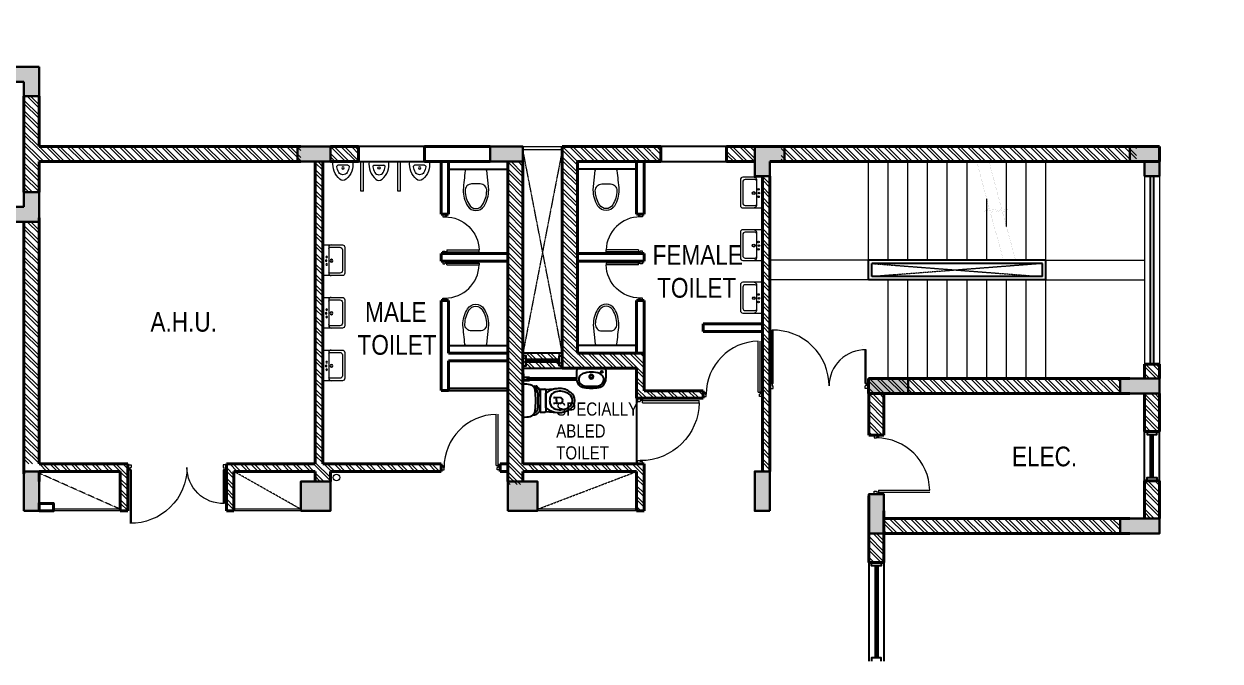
# Model space of a CAD drawing. Header units: inches. Extents: x 3461478 to 3553662, y 1119443 to 1186010.
# Drawn here: x 3490228 to 3508435, y 1145609 to 1155305 of the extents above; entities that cross this region are included whole.
import ezdxf

# ---------------------------------------------------------------- set-up
doc = ezdxf.new("R2010")
doc.units = ezdxf.units.IN
doc.header["$LTSCALE"] = 5
doc.header["$MEASUREMENT"] = 0
doc.linetypes.add('DASHED2', pattern=[0.375, 0.25, -0.125])
doc.linetypes.add('HIDDEN', pattern=[0.375, 0.25, -0.125])
doc.layers.get('0').update_dxf_attribs({"lineweight": 13})
for name, color, linetype, lineweight in [('door', 3, 'Continuous', 9), ('ele', 51, 'Continuous', 18), ('fixtures', 171, 'Continuous', 15), ('furniture', 95, 'Continuous', 18), ('hatch', 8, 'Continuous', 9), ('hidden', 8, 'HIDDEN', 13), ('S-Concrete', 6, 'Continuous', 30), ('steps', 25, 'Continuous', 9), ('text', 190, 'Continuous', 20), ('wall', 1, 'Continuous', 40)]:
    doc.layers.add(name, color=color, linetype=linetype, lineweight=lineweight)
doc.layers.add('Railng', color=203, linetype='Continuous')
doc.layers.add('win', color=4, linetype='Continuous')
doc.styles.get("Standard").update_dxf_attribs({"font": 'swissc.ttf', "height": 350})
pattern_1 = [(135, (3670845.37, 841106.09), (-79.549513, -79.549513), []), (135, (3670845.37, 841159.12), (-79.549513, -79.549513), [])]

# ---------------------------------------------------------------- blocks, each defined once
blk = doc.blocks.new('LIB W7')
at = {"layer": 'win', "color": 2, "lineweight": 60}
blk.add_line((-477096, -38072), (-478496, -38072), dxfattribs=at)
at = {"layer": 'win'}
for points in [[(-477046, -37957), (-478546, -37957)], [(-478546, -38147), (-478496, -38147), (-478496, -37997), (-478546, -37997)], [(-477046, -38147), (-477096, -38147), (-477096, -37997), (-477046, -37997)], [(-477046, -38187), (-478546, -38187)]]:
    blk.add_lwpolyline(points, dxfattribs=at)
blk = doc.blocks.new('Big Door Garbage')
at = {"layer": 'door', "color": 5, "lineweight": 18}
for p, q in [((-12550, 128778), (-12500, 128778)), ((-12550, 128703), (-12550, 128778)), ((-12515, 128738), (-12500, 128738)), ((-12515, 128703), (-12515, 128738)), ((-12500, 128778), (-12500, 128738)), ((-11100, 128778), (-11100, 128738)), ((-11050, 128778), (-11100, 128778)), ((-11085, 128738), (-11100, 128738)), ((-11085, 128703), (-11085, 128738)), ((-11050, 128703), (-11050, 128778)), ((-12550, 128703), (-12515, 128703)), ((-12500, 128703), (-12515, 128703)), ((-12515, 128700), (-12515, 128189)), ((-12499, 128700), (-12499, 128189)), ((-11101, 128700), (-11101, 127889)), ((-11100, 128703), (-11085, 128703)), ((-11050, 128703), (-11085, 128703)), ((-11085, 128700), (-11085, 127889))]:
    blk.add_line(p, q, dxfattribs=at)
at = {"layer": 'door', "lineweight": 18}
for centre, radius, start, end in [((-12499, 128738), 549, 268.3162, 0), ((-11101, 128738), 849, 180, 271.3223)]:
    blk.add_arc(centre, radius, start, end, dxfattribs=at)
blk = doc.blocks.new('wc-wh')
at = {"color": 0, "linetype": 'ByBlock'}
for points in [[(315, 195), (22, 165, 0.384412), (0, 140), (0, -140, 0.383904), (22, -165, 0.001434), (314, -195, 0.140641), (560, -125, 0.259738), (630, 0, 0.259738), (560, 125, 0.139471)], [(225, 65), (225, -65, 0.422961), (328, -165, 0.13189), (544, -100, 0.259738), (600, 0, 0.259738), (544, 100, 0.13189), (328, 165, 0.422961)]]:
    blk.add_lwpolyline(points, format="xyb", close=True, dxfattribs=at)
blk.add_arc((316, -170), 25, 264.2811, 270.16, dxfattribs=at)
blk = doc.blocks.new('basin3')
blk.add_lwpolyline([(-310, 0, 0.414214), (-315, -5), (-315, -400, 0.414214), (-265, -450), (265, -450, 0.414214), (315, -400), (315, -5, 0.414214), (310, 0)], format="xyb", close=True)
for points in [[(-315, -170, -0.420988), (-266, -120), (-243, -120), (265, -120, -0.40847), (315, -170)], [(-241, -120, 0.401444), (-265, -145), (-265, -350, 0.414214), (-215, -400), (215, -400, 0.414214), (265, -350), (265, -145, 0.396723), (242, -120)]]:
    blk.add_lwpolyline(points, format="xyb")
for centre, radius in [((-65, -79), 16.2), ((10, -176), 28.9), ((10, -176), 23.5), ((11, -67), 16.2), ((87, -79), 16.2)]:
    blk.add_circle(centre, radius)
blk = doc.blocks.new('A$C747F79CE')
for p, q in [((3, 287), (301, 287)), ((76, 231), (228, 231))]:
    blk.add_line(p, q)
blk.add_circle((152, 191), 18.6)
for centre, radius, start, end in [((294, 242), 294, 171.2835, 229.7548), ((76, 212), 18.6, 90, 187.7956), ((294, 242), 238, 187.7956, 210.0177), ((10, 242), 294, 310.2452, 8.7165), ((10, 242), 238, 329.9823, 352.2044), ((228, 212), 18.6, 352.2044, 90), ((152, 160), 74.4, 210.0177, 329.9823), ((152, 74), 74.4, 229.7548, 310.2452)]:
    blk.add_arc(centre, radius, start, end)
blk = doc.blocks.new('disabled-wc_01')
at = {"lineweight": -3}
for p, q in [((0.365, 0.003), (0.86, 0.003)), ((1.017, 0), (0.907, 0)), ((0.907, 0), (0.907, -0.005)), ((0.998, -0.005), (0.998, 0)), ((0.395, -0.147), (0.395, -0.157)), ((0.734, -0.184), (0.758, -0.182)), ((0.758, -0.182), (0.764, -0.181)), ((0.825, -0.19), (0.769, -0.181)), ((0.829, -0.147), (0.829, -0.157)), ((0.907, -0.005), (1.017, -0.005)), ((0.918, -0.005), (0.918, -0.095)), ((0.918, -0.095), (0.923, -0.095)), ((0.923, -0.095), (0.923, -0.005)), ((0.923, -0.065), (0.963, -0.065)), ((0.923, -0.095), (0.928, -0.095)), ((0.928, -0.065), (0.928, -0.8)), ((0.958, -0.065), (0.958, -0.8)), ((0.963, -0.095), (0.958, -0.095)), ((0.963, -0.095), (0.963, -0.005)), ((0.968, -0.095), (0.963, -0.095)), ((0.968, -0.005), (0.968, -0.095)), ((0.446, -0.339), (0.431, -0.515)), ((0.437, -0.257), (0.437, -0.326)), ((0.787, -0.257), (0.437, -0.257)), ((0.772, -0.34), (0.452, -0.341)), ((0.512, -0.222), (0.495, -0.222)), ((0.503, -0.344), (0.723, -0.344)), ((0.537, -0.219), (0.512, -0.219)), ((0.512, -0.219), (0.512, -0.257)), ((0.537, -0.219), (0.537, -0.257)), ((0.687, -0.222), (0.537, -0.222)), ((0.712, -0.219), (0.687, -0.219)), ((0.687, -0.219), (0.687, -0.257)), ((0.712, -0.219), (0.712, -0.257)), ((0.729, -0.222), (0.712, -0.222)), ((0.734, -0.186), (0.734, -0.184)), ((0.822, -0.21), (0.772, -0.202)), ((0.78, -0.338), (0.796, -0.515)), ((0.787, -0.257), (0.787, -0.325)), ((0.572, -0.56), (0.569, -0.479)), ((0.613, -0.502), (0.578, -0.502)), ((0.613, -0.502), (0.649, -0.502)), ((0.655, -0.56), (0.658, -0.479)), ((0.958, -0.8), (0.928, -0.8))]:
    blk.add_line(p, q, dxfattribs=at)
for centre, radius, start, end in [((0.642, -0.035), 0.28, 172.2058, 194.111), ((0.582, -0.035), 0.28, 345.9004, 7.8056), ((0.472, -0.078), 0.104, 194.111, 264.2214), ((0.495, -0.157), 0.1, 180.0057, 270.0057), ((0.495, -0.157), 0.065, 195.1981, 270.0057), ((0.612, 1.311), 1.5, 264.2214, 270.0057), ((0.612, 1.311), 1.5, 270.0057, 275.79), ((0.753, -0.078), 0.104, 275.79, 345.9004), ((0.766, -0.201), 0.02, 81.4364, 94.4364), ((0.729, -0.157), 0.065, 335.0636, 345.4153), ((0.729, -0.157), 0.1, 340.8694, 0.0057), ((0.73, -0.541), 0.3, 138.9526, 217.2465), ((0.452, -0.326), 0.015, 180.0057, 270.0057), ((0.497, -0.541), 0.3, 322.7649, 41.0588), ((0.729, -0.157), 0.065, 270.0057, 315.3093), ((0.729, -0.157), 0.1, 270.0057, 328.8928), ((0.743, -0.185), 0.009, 184.4364, 246.9266), ((0.791, -0.074), 0.13, 246.9266, 261.4364), ((0.772, -0.325), 0.015, 270.0057, 0.0057), ((0.823, -0.2), 0.01, 261.4364, 81.4364), ((0.722, -0.557), 0.25, 164.9191, 213.0277), ((0.597, -0.523), 0.12, 105.9869, 164.9191), ((0.613, -0.58), 0.18, 90.0057, 105.9869), ((0.479, -0.482), 0.09, 2.0057, 14.0993), ((0.578, -0.51), 0.008, 90.0057, 182.0057), ((0.613, -0.58), 0.18, 74.0244, 90.0057), ((0.649, -0.51), 0.008, 358.0057, 90.0057), ((0.748, -0.482), 0.09, 165.9121, 178.0057), ((0.63, -0.523), 0.12, 15.0923, 74.0244), ((0.504, -0.557), 0.25, 326.9837, 15.0923), ((0.613, -0.629), 0.154, 217.2465, 270.0057), ((0.613, -0.627), 0.12, 213.0277, 270.0057), ((0.612, -0.56), 0.04, 180.0057, 268.5237), ((0.613, -0.502), 0.098, 268.5237, 270.0057), ((0.613, -0.502), 0.098, 270.0057, 271.4876), ((0.613, -0.627), 0.12, 270.0057, 326.9837), ((0.613, -0.629), 0.154, 270.0057, 322.7649), ((0.615, -0.56), 0.04, 271.4876, 0.0057)]:
    blk.add_arc(centre, radius, start, end, dxfattribs=at)
blk = doc.blocks.new('disabled-lavatory_01')
at = {"lineweight": -3}
blk.add_line((0, -0.214), (0, 0.214), dxfattribs=at)
for centre, radius in [((0.054, 0.16), 0.015), ((0.125, 0), 0.023)]:
    blk.add_circle(centre, radius, dxfattribs=at)
for centre, radius, start, end in [((0.046, 0.125), 0.1, 90.0057, 117.7159), ((0.094, -1.044), 1.27, 86.6516, 92.3098), ((0.171, 0.096), 0.096, 8.1128, 159.5821), ((0.16, 0.09), 0.134, 10.2933, 86.6516), ((0.428, 0), 0.37, 159.5821, 180.0057), ((0.428, 0), 0.37, 180.0057, 200.4293), ((0.125, 0), 0.0325, 0.0057, 180.0057), ((0.125, 0), 0.0325, 180.0057, 0.0057), ((-0.5, 0), 0.774, 0.0057, 8.1932), ((-0.5, 0), 0.774, 351.8181, 0.0057), ((-0.5, 0), 0.8, 0.0057, 8.1932), ((-0.5, 0), 0.8, 351.8181, 0.0057), ((0.171, -0.096), 0.096, 200.4293, 351.8986), ((0.16, -0.09), 0.134, 273.3597, 349.7181), ((0.047, -0.125), 0.1, 242.2955, 267.7016), ((0.093, 1.044), 1.27, 267.7016, 273.3597)]:
    blk.add_arc(centre, radius, start, end, dxfattribs=at)
blk = doc.blocks.new('lib v2')
at = {"layer": 'hatch'}
h = blk.add_hatch(dxfattribs=at)
h.set_pattern_fill('ANSI32', color=256, scale=300, style=0)
h.set_pattern_definition([(45, (-45044.1, -204394.94), (-79.549513, 79.549513), []), (45, (-44991.07, -204394.94), (-79.549513, 79.549513), [])])
h.paths.add_polyline_path([(-479852, -60563), (-479967, -60563), (-479967, -60663), (-479892, -60663), (-479892, -60713), (-479852, -60713)])
h.paths.add_polyline_path([(-479967, -60563), (-480082, -60563), (-480082, -60713), (-480042, -60713), (-480042, -60663), (-479967, -60663)])
h.paths.add_polyline_path([(-479892, -60663), (-480042, -60663), (-480042, -60713), (-479892, -60713)])
h.paths.add_polyline_path([(-479892, -60513), (-480042, -60513), (-480042, -60563), (-479892, -60563)])
h.paths.add_polyline_path([(-479852, -60113), (-479967, -60113), (-479967, -60513), (-479892, -60513), (-479892, -60563), (-479852, -60563)])
h.paths.add_polyline_path([(-479967, -60113), (-480082, -60113), (-480082, -60563), (-480042, -60563), (-480042, -60513), (-479967, -60513)])
at = {"layer": 'ele', "color": 2, "lineweight": 60}
blk.add_line((-479967, -60663), (-479967, -60163), dxfattribs=at)
at = {"layer": 'win'}
blk.add_lwpolyline([(-480082, -60713), (-479852, -60713), (-479852, -60113), (-480082, -60113), (-480082, -60713)], close=True, dxfattribs=at)
for points in [[(-480042, -60113), (-480042, -60163), (-479892, -60163), (-479892, -60113)], [(-480042, -60713), (-480042, -60663), (-479892, -60663), (-479892, -60713)]]:
    blk.add_lwpolyline(points, dxfattribs=at)
blk = doc.blocks.new('D5')
at = {"layer": 'door', "color": 5, "lineweight": 18}
for p, q in [((-483748, -55971), (-483748, -55911)), ((-483748, -55911), (-483708, -55911)), ((-483748, -55971), (-483720, -55971)), ((-483720, -55971), (-483720, -55943)), ((-483720, -55943), (-483708, -55943)), ((-483708, -55911), (-483708, -55943)), ((-483204, -55971), (-483176, -55971)), ((-483204, -55971), (-483204, -56463)), ((-483148, -55911), (-483188, -55911)), ((-483188, -55911), (-483188, -55943)), ((-483176, -55943), (-483188, -55943)), ((-483176, -55971), (-483176, -55943)), ((-483176, -55971), (-483176, -56463)), ((-483148, -55971), (-483176, -55971)), ((-483148, -55971), (-483148, -55911))]:
    blk.add_line(p, q, dxfattribs=at)
blk.add_lwpolyline([(-483176, -56463), (-483204, -56463)], dxfattribs=at)
at = {"layer": 'door', "lineweight": 18}
blk.add_arc((-483188, -55943), 520, 179.9782, 268.215, dxfattribs=at)
blk = doc.blocks.new('lib d3')
at = {"layer": 'door', "color": 5}
for p, q in [((-486823, -55923), (-486823, -55968)), ((-486755, -55923), (-486823, -55923)), ((-486823, -55968), (-486787, -55968)), ((-486787, -55954), (-486787, -55968)), ((-486755, -55954), (-486787, -55954)), ((-486755, -55923), (-486755, -55954)), ((-486823, -56778), (-486787, -56778)), ((-486823, -56823), (-486823, -56778)), ((-486787, -56791), (-486787, -56778)), ((-486755, -56791), (-486787, -56791)), ((-486755, -56760), (-486755, -56791)), ((-486755, -56823), (-486755, -56791)), ((-486755, -56823), (-486823, -56823))]:
    blk.add_line(p, q, dxfattribs=at)
at = {"layer": 'door', "color": 5, "lineweight": 18}
for p, q in [((-486755, -56760), (-485977, -56760)), ((-486755, -56791), (-485977, -56791))]:
    blk.add_line(p, q, dxfattribs=at)
at = {"layer": 'door'}
blk.add_arc((-486787, -56778), 810, 1.2733, 90, dxfattribs=at)
blk = doc.blocks.new('ABL_Door_S - 1000 x 2100-11-3 Second Floor Lvl')
at = {"layer": 'door', "color": 5}
for p, q in [((-500, 38), (-450, 38)), ((-500, -38), (-500, 38)), ((-450, 38), (-450, -3)), ((450, 38), (450, -3)), ((500, 38), (450, 38)), ((500, -38), (500, 38)), ((-500, -38), (-465, -38)), ((-465, -3), (-450, -3)), ((-465, -38), (-465, -3)), ((-430, -38), (-465, -38)), ((465, -3), (450, -3)), ((465, -38), (465, -3)), ((500, -38), (465, -38))]:
    blk.add_line(p, q, dxfattribs=at)
at = {"layer": 'door', "color": 5, "lineweight": 18}
for p, q in [((-465, -38), (-465, -902)), ((-430, -38), (-430, -902)), ((-430, -902), (-465, -902))]:
    blk.add_line(p, q, dxfattribs=at)
at = {"layer": 'door'}
blk.add_arc((-450, -3), 900, 271.2733, 0, dxfattribs=at)
blk = doc.blocks.new('ergt')
at = {"layer": 'win', "color": 2, "lineweight": 60}
blk.add_line((-386782, 134248), (-386130, 134248), dxfattribs=at)
at = {"layer": 'win'}
for points in [[(-386832, 134363), (-386080, 134363)], [(-386832, 134323), (-386782, 134323), (-386782, 134173), (-386832, 134173)], [(-386080, 134323), (-386130, 134323), (-386130, 134173), (-386080, 134173)], [(-386832, 134133), (-386080, 134133)]]:
    blk.add_lwpolyline(points, dxfattribs=at)
blk = doc.blocks.new('col 400 x 230')
at = {"layer": 'hatch'}
blk.add_hatch(color=256, dxfattribs=at).paths.add_polyline_path([(230, -500), (230, 0), (0, 0), (0, -500)])
at = {"layer": 'S-Concrete'}
blk.add_lwpolyline([(230, -500), (230, 0), (0, 0), (0, -500)], close=True, dxfattribs=at)
blk = doc.blocks.new('col 450 x 450')
at = {"layer": 'hatch'}
h = blk.add_hatch(color=256, dxfattribs=at)
h.paths.add_polyline_path([(-487195, -40654), (-486970, -40429), (-487420, -40429)])
h.paths.add_polyline_path([(-487195, -40654), (-487420, -40429), (-487420, -40879)])
h.paths.add_polyline_path([(-487420, -40879), (-486970, -40879), (-487195, -40654)])
h.paths.add_polyline_path([(-487195, -40654), (-486970, -40879), (-486970, -40429)])
at = {"layer": 'S-Concrete'}
blk.add_lwpolyline([(-487420, -40429), (-486970, -40429), (-486970, -40879), (-487420, -40879)], close=True, dxfattribs=at)
blk = doc.blocks.new('col L 450 x 230  450 x230')
at = {"layer": 'hatch'}
h = blk.add_hatch(color=256, dxfattribs=at)
h.paths.add_polyline_path([(-482143, -61442), (-481923, -61442), (-481923, -61412), (-482173, -61412), (-482173, -61662), (-482143, -61662)], flags=17)
h.paths.add_polyline_path([(-482373, -61212), (-481923, -61212), (-481923, -61412), (-482173, -61412), (-482173, -61662), (-482373, -61662)])
at = {"layer": 'S-Concrete'}
for p, q in [((-482373, -61212), (-481923, -61212)), ((-482373, -61662), (-482373, -61212)), ((-481923, -61212), (-481923, -61442)), ((-481923, -61442), (-482143, -61442)), ((-482143, -61442), (-482143, -61662)), ((-482143, -61662), (-482373, -61662))]:
    blk.add_line(p, q, dxfattribs=at)
blk = doc.blocks.new('col 230 x 600')
at = {"layer": 'hatch'}
blk.add_hatch(color=256, dxfattribs=at).paths.add_polyline_path([(-485526, -33844), (-485526, -34444), (-485296, -34444), (-485296, -33844)])
at = {"layer": 'S-Concrete'}
blk.add_lwpolyline([(-485526, -33844), (-485526, -34444), (-485296, -34444), (-485296, -33844)], close=True, dxfattribs=at)
blk = doc.blocks.new('LIBRARY COLUMNS - 26.07.10')
at = {"layer": 'hatch'}
blk.add_hatch(color=256, dxfattribs=at).paths.add_polyline_path([(238302, 236286), (237702, 236286), (237702, 236056), (238302, 236056)])
at = {"layer": 'S-Concrete'}
blk.add_lwpolyline([(237702, 236286), (238302, 236286), (238302, 236056), (237702, 236056)], close=True, dxfattribs=at)
at = {"layer": 'S-Concrete', "xscale": -1, "rotation": 180}
blk.add_blockref('col L 450 x 230  450 x230', (724475, 174844), dxfattribs=at)
at = {"layer": 'S-Concrete'}
for name, p, rotation in [('col L 450 x 230  450 x230', (-237911, 174844), 180), ('col L 450 x 230  450 x230', (-237911, 174844), 180), ('col 400 x 230', (243247, 231621), 180), ('col 400 x 230', (243247, 228691), 180), ('col 230 x 600', (203858, 710457), 90), ('col 230 x 600', (203513, 708722), 90), ('col 230 x 600', (-245809, 188983), 180), ('col 230 x 600', (-247939, 185158), 180), ('col 230 x 600', (-245809, 185158), 180), ('col L 450 x 230  450 x230', (-239126, 157789), 180)]:
    blk.add_blockref(name, p, dxfattribs=dict(at, rotation=rotation))
for p in [(725121, 272500), (725121, 269350)]:
    blk.add_blockref('col 450 x 450', p, dxfattribs=at)
at = {"layer": 'S-Concrete', "xscale": -1}
blk.add_blockref('col L 450 x 230  450 x230', (-239126, 286373), dxfattribs=at)

msp = doc.modelspace()

# ---------------------------------------------------------------- hatches: boundary and pattern name
at = {"layer": 'hatch'}
h = msp.add_hatch(dxfattribs=at)
h.set_pattern_fill('ANSI32', color=256, scale=300, angle=90, style=0)
h.set_pattern_definition([(135, (3301684.02, 1678929.29), (-79.549513, -79.549513), []), (135, (3301684.02, 1678982.33), (-79.549513, -79.549513), [])])
h.paths.add_polyline_path([(3491788, 1130709), (3491788, 1130294), (3491903, 1130294), (3491903, 1130709)])
h.paths.add_polyline_path([(3491903, 1130709), (3491903, 1130294), (3492018, 1130294), (3492018, 1130709)])
h.paths.add_polyline_path([(3485188, 1130709), (3485188, 1130294), (3485303, 1130294), (3485303, 1130709)])
h.paths.add_polyline_path([(3485303, 1130709), (3485303, 1130294), (3485418, 1130294), (3485418, 1130709)])
h.paths.add_polyline_path([(3485188, 1130179), (3485188, 1130064), (3486088, 1130064), (3486088, 1130179)])
h.paths.add_polyline_path([(3485188, 1130294), (3485188, 1130179), (3486088, 1130179), (3486088, 1130294)])
h.paths.add_polyline_path([(3486488, 1130179), (3486488, 1130064), (3490718, 1130064), (3490718, 1130179)])
h.paths.add_polyline_path([(3486488, 1130294), (3486488, 1130179), (3490718, 1130179), (3490718, 1130294)])
h.paths.add_polyline_path([(3491118, 1130294), (3491118, 1130179), (3492018, 1130179), (3492018, 1130294)])
h.paths.add_polyline_path([(3491118, 1130179), (3491118, 1130064), (3492018, 1130064), (3492018, 1130179)])
h.paths.add_polyline_path([(3492293, 1148688), (3492293, 1148878), (3492035, 1148878), (3492035, 1148688)], flags=9)
h.paths.add_polyline_path([(3492048, 1148673), (3492048, 1148893), (3491796, 1148893), (3491796, 1148673)], flags=9)
h.paths.add_polyline_path([(3477775, 1128715), (3476745, 1128715), (3476745, 1129165), (3477775, 1129165)], flags=9)
h.paths.add_polyline_path([(3483428, 1128715), (3482478, 1128715), (3482478, 1129165), (3483428, 1129165)], flags=9)
h.paths.add_polyline_path([(3489078, 1128715), (3488128, 1128715), (3488128, 1129165), (3489078, 1129165)], flags=9)
h.paths.add_polyline_path([(3494728, 1128715), (3493778, 1128715), (3493778, 1129165), (3494728, 1129165)], flags=9)
h.paths.add_polyline_path([(3484960, 1132465), (3484960, 1132654), (3484707, 1132654), (3484707, 1132465)], flags=9)
h.paths.add_polyline_path([(3484716, 1132429), (3484716, 1132690), (3484464, 1132690), (3484464, 1132429)], flags=9)
h.paths.add_polyline_path([(3492687, 1132363), (3492687, 1132552), (3492435, 1132552), (3492435, 1132363)], flags=9)
h.paths.add_polyline_path([(3492443, 1132327), (3492443, 1132588), (3492191, 1132588), (3492191, 1132327)], flags=9)
h.paths.add_polyline_path([(3496490, 1132478), (3496490, 1132666), (3496238, 1132666), (3496238, 1132478)], flags=9)
h.paths.add_polyline_path([(3496246, 1132441), (3496246, 1132703), (3495994, 1132703), (3495994, 1132441)], flags=9)
h.paths.add_polyline_path([(3481200, 1132243), (3481200, 1132432), (3480947, 1132432), (3480947, 1132243)], flags=9)
h.paths.add_polyline_path([(3480956, 1132207), (3480956, 1132468), (3480704, 1132468), (3480704, 1132207)], flags=9)
h.paths.add_polyline_path([(3488842, 1124429), (3488842, 1124908), (3488354, 1124908), (3488354, 1124429)], flags=9)
h.paths.add_polyline_path([(3488834, 1125654), (3488834, 1126105), (3488362, 1126105), (3488362, 1125654)], flags=9)
h.paths.add_polyline_path([(3499623, 1148758), (3499623, 1149292), (3499998, 1149292), (3499998, 1148758)], flags=9)
h.paths.add_polyline_path([(3476655, 1145374), (3476655, 1147867), (3477039, 1147867), (3477039, 1145374)], flags=9)
h.paths.add_polyline_path([(3497990, 1140845), (3497990, 1143518), (3498375, 1143518), (3498375, 1140845)], flags=9)
h.paths.add_polyline_path([(3486481, 1140667), (3486481, 1143340), (3486867, 1143340), (3486867, 1140667)], flags=9)
h.paths.add_polyline_path([(3478906, 1140824), (3478906, 1143497), (3479291, 1143497), (3479291, 1140824)], flags=9)
h.paths.add_polyline_path([(3471861, 1133465), (3471861, 1133883), (3472208, 1133883), (3472208, 1133465)], flags=9)
h.paths.add_polyline_path([(3468566, 1131098), (3468566, 1133901), (3468952, 1133901), (3468952, 1131098)], flags=9)
h.paths.add_polyline_path([(3489674, 1152865), (3489674, 1154464), (3489917, 1154464), (3489917, 1152865)], flags=9)
h.paths.add_polyline_path([(3505840, 1147963), (3505840, 1149562), (3506082, 1149562), (3506082, 1147963)], flags=9)
h.paths.add_polyline_path([(3489291, 1152177), (3489291, 1154224), (3489667, 1154224), (3489667, 1152177)], flags=9)
h.paths.add_polyline_path([(3505451, 1147141), (3505451, 1149200), (3505831, 1149200), (3505831, 1147141)], flags=9)
h.paths.add_polyline_path([(3472983, 1133727), (3472983, 1134264), (3473358, 1134264), (3473358, 1133727)], flags=9)
h.paths.add_polyline_path([(3469135, 1131159), (3469138, 1133571), (3470395, 1133570), (3470391, 1131157)], flags=9)
h.paths.add_polyline_path([(3471243, 1133727), (3471243, 1134239), (3471623, 1134239), (3471623, 1133727)], flags=9)
h.paths.add_polyline_path([(3501494, 1150789), (3501494, 1152388), (3501738, 1152388), (3501738, 1150789)], flags=9)
h.paths.add_polyline_path([(3494303, 1148261), (3494303, 1149859), (3494545, 1149859), (3494545, 1148261)], flags=9)
h.paths.add_polyline_path([(3498977, 1151103), (3498977, 1152702), (3499220, 1152702), (3499220, 1151103)], flags=9)
h.paths.add_polyline_path([(3496423, 1151076), (3496423, 1152556), (3496666, 1152556), (3496666, 1151076)], flags=9)
h.paths.add_polyline_path([(3491969, 1150705), (3491969, 1152186), (3492212, 1152186), (3492212, 1150705)], flags=9)
h.paths.add_polyline_path([(3498602, 1151309), (3498602, 1152075), (3498982, 1152075), (3498982, 1151309)], flags=9)
h.paths.add_polyline_path([(3493457, 1148181), (3493457, 1149906), (3494264, 1149906), (3494264, 1148181)], flags=9)
h.paths.add_polyline_path([(3495594, 1151130), (3495594, 1152393), (3496401, 1152393), (3496401, 1151130)], flags=9)
h.paths.add_polyline_path([(3491091, 1150720), (3491091, 1151982), (3491897, 1151982), (3491897, 1150720)], flags=9)
h.paths.add_polyline_path([(3481147, 1149648), (3481147, 1151172), (3481533, 1151172), (3481533, 1149648)], flags=9)
h.paths.add_polyline_path([(3491169, 1136338), (3491169, 1137937), (3491412, 1137937), (3491412, 1136338)], flags=9)
h.paths.add_polyline_path([(3506190, 1127483), (3506190, 1128058), (3506903, 1128058), (3506903, 1127483)], flags=9)
h.paths.add_polyline_path([(3470762, 1127364), (3470762, 1128059), (3471474, 1128059), (3471474, 1127364)], flags=9)
h.paths.add_polyline_path([(3501935, 1127399), (3501935, 1128142), (3502671, 1128142), (3502671, 1127399)], flags=9)
h.paths.add_polyline_path([(3497147, 1127452), (3497147, 1127928), (3497859, 1127928), (3497859, 1127452)], flags=9)
h.paths.add_polyline_path([(3490647, 1127516), (3490647, 1128025), (3491359, 1128025), (3491359, 1127516)], flags=9)
h.paths.add_polyline_path([(3485847, 1127464), (3485847, 1128101), (3486559, 1128101), (3486559, 1127464)], flags=9)
h.paths.add_polyline_path([(3479335, 1127420), (3479335, 1128121), (3480071, 1128121), (3480071, 1127420)], flags=9)
h.paths.add_polyline_path([(3474462, 1127429), (3474462, 1127951), (3475174, 1127951), (3475174, 1127429)], flags=9)
h.paths.add_polyline_path([(3463437, 1130547), (3463997, 1130547), (3463997, 1129811), (3463437, 1129811)], flags=9)
h.paths.add_polyline_path([(3461478, 1154112), (3462038, 1154112), (3462038, 1153388), (3461478, 1153388)], flags=9)
h.paths.add_polyline_path([(3463271, 1154977), (3463630, 1154977), (3463630, 1154264), (3463271, 1154264)], flags=9)
h.paths.add_polyline_path([(3463296, 1135553), (3463835, 1135553), (3463835, 1134828), (3463296, 1134828)], flags=9)
h.paths.add_polyline_path([(3463300, 1140359), (3463830, 1140359), (3463830, 1139623), (3463300, 1139623)], flags=9)
h.paths.add_polyline_path([(3463291, 1145153), (3463839, 1145153), (3463839, 1144428), (3463291, 1144428)], flags=9)
h.paths.add_polyline_path([(3463280, 1148453), (3463850, 1148453), (3463850, 1147728), (3463280, 1147728)], flags=9)
h.paths.add_polyline_path([(3463288, 1153259), (3463843, 1153259), (3463843, 1152523), (3463288, 1152523)], flags=9)
h.paths.add_polyline_path([(3489023, 1149799), (3489023, 1151280), (3489266, 1151280), (3489266, 1149799)], flags=9)
h.paths.add_polyline_path([(3488564, 1149269), (3488564, 1151638), (3488950, 1151638), (3488950, 1149269)], flags=9)
h.paths.add_polyline_path([(3487517, 1144680), (3487520, 1147093), (3488777, 1147091), (3488773, 1144678)], flags=9)
h.paths.add_polyline_path([(3498697, 1136613), (3498697, 1138254), (3498939, 1138254), (3498939, 1136613)], flags=9)
h.paths.add_polyline_path([(3497837, 1136401), (3497837, 1138861), (3498642, 1138861), (3498642, 1136401)], flags=9)
h.paths.add_polyline_path([(3478368, 1138689), (3478368, 1140287), (3478610, 1140287), (3478610, 1138689)], flags=9)
h.paths.add_polyline_path([(3490175, 1136116), (3490175, 1138576), (3490981, 1138576), (3490981, 1136116)], flags=9)
h.paths.add_polyline_path([(3477455, 1138319), (3477455, 1140779), (3478260, 1140779), (3478260, 1138319)], flags=9)
h.paths.add_polyline_path([(3501885, 1150567), (3502207, 1150567), (3502207, 1150342), (3501885, 1150342)], flags=9)
h.paths.add_polyline_path([(3503730, 1151939), (3504007, 1151939), (3504007, 1151710), (3503730, 1151710)], flags=9)
h.paths.add_polyline_path([(3502244, 1151302), (3502533, 1151302), (3502533, 1151071), (3502244, 1151071)], flags=9)
h.paths.add_polyline_path([(3504644, 1151334), (3504927, 1151334), (3504927, 1151102), (3504644, 1151102)], flags=9)
h.paths.add_polyline_path([(3504644, 1151943), (3504929, 1151943), (3504929, 1151712), (3504644, 1151712)], flags=9)
h.paths.add_polyline_path([(3501923, 1151686), (3502212, 1151686), (3502212, 1151461), (3501923, 1151461)], flags=9)
h.paths.add_polyline_path([(3501214, 1151259), (3501520, 1151259), (3501520, 1151031), (3501214, 1151031)], flags=9)
h.paths.add_polyline_path([(3481936, 1145351), (3481936, 1147780), (3482743, 1147780), (3482743, 1145351)], flags=9)
h.paths.add_polyline_path([(3483208, 1145918), (3483208, 1147439), (3483600, 1147439), (3483600, 1145918)], flags=9)
h.paths.add_polyline_path([(3477907, 1149810), (3477907, 1151337), (3478150, 1151337), (3478150, 1149810)], flags=9)
h.paths.add_polyline_path([(3504379, 1153893), (3501966, 1153890), (3501964, 1155146), (3504377, 1155150)], flags=9)
h.paths.add_polyline_path([(3477442, 1149560), (3477442, 1151463), (3477826, 1151463), (3477826, 1149560)], flags=9)
h.paths.add_polyline_path([(3489684, 1145723), (3490221, 1145723), (3490221, 1145348), (3489684, 1145348)], flags=9)
h.paths.add_polyline_path([(3516634, 1153449), (3516634, 1159798), (3518294, 1159798), (3518294, 1153449)], flags=9)
h.paths.add_polyline_path([(3514016, 1153496), (3514016, 1161776), (3516303, 1161776), (3516303, 1153496)], flags=9)
h.paths.add_polyline_path([(3513642, 1153485), (3513642, 1155958), (3514864, 1155958), (3514864, 1153485)], flags=9)
h.paths.add_polyline_path([(3517468, 1141291), (3517468, 1144407), (3518306, 1144407), (3518306, 1141291)], flags=9)
h.paths.add_polyline_path([(3516543, 1141291), (3516543, 1146069), (3517460, 1146069), (3517460, 1141291)], flags=9)
h.paths.add_polyline_path([(3517576, 1134844), (3517576, 1138226), (3518476, 1138226), (3518476, 1134844)], flags=9)
h.paths.add_polyline_path([(3514496, 1119443), (3514496, 1133664), (3518439, 1133664), (3518439, 1119443)], flags=9)
h.paths.add_polyline_path([(3515590, 1141227), (3515590, 1149375), (3516428, 1149375), (3516428, 1141227)], flags=9)
h = msp.add_hatch(dxfattribs=at)
h.set_pattern_fill('ANSI32', color=256, scale=300, angle=90, style=0)
h.set_pattern_definition(pattern_1)
h.paths.add_polyline_path([(3488278, 1154654), (3488278, 1154424), (3488278, 1154424), (3490008, 1154424), (3490008, 1154654)])
h.paths.add_polyline_path([(3486318, 1154654), (3486318, 1154424), (3488048, 1154424), (3488048, 1154654)])
h.paths.add_polyline_path([(3485868, 1154204), (3485868, 1152744), (3486098, 1152744), (3486098, 1154204)])
h.paths.add_polyline_path([(3486318, 1152524), (3486318, 1152294), (3486608, 1152294), (3486608, 1152524)])
h.paths.add_polyline_path([(3487508, 1152524), (3487508, 1152294), (3488048, 1152294), (3488048, 1152524)])
h.paths.add_polyline_path([(3488278, 1152524), (3488278, 1152294), (3488818, 1152294), (3488818, 1152524)])
h.paths.add_polyline_path([(3489718, 1152524), (3489718, 1152294), (3490008, 1152294), (3490008, 1152524)])
h.paths.add_polyline_path([(3488048, 1154204), (3488048, 1152744), (3488278, 1152744), (3488278, 1154204)])
h.paths.add_polyline_path([(3490458, 1148609), (3490458, 1148494), (3491695, 1148494), (3491695, 1147894), (3491810, 1147894), (3491810, 1148609)])
h.paths.add_polyline_path([(3490228, 1152294), (3490228, 1148609), (3490458, 1148609), (3490458, 1152294)])
h.paths.add_polyline_path([(3490228, 1154204), (3490228, 1152744), (3490458, 1152744), (3490458, 1154204)])
h = msp.add_hatch(dxfattribs=at)
h.set_pattern_fill('ANSI32', color=256, scale=300, angle=90, style=0)
h.set_pattern_definition(pattern_1)
h.paths.add_polyline_path([(3494443, 1153209), (3494443, 1153439), (3490458, 1153439), (3490458, 1153209)])
h = msp.add_hatch(dxfattribs=at)
h.set_pattern_fill('ANSI32', color=256, scale=300, angle=90, style=0)
h.set_pattern_definition([(135, (3642114.79, 1344463.28), (-79.549513, -79.549513), []), (135, (3642114.79, 1344516.31), (-79.549513, -79.549513), [])])
h.paths.add_polyline_path([(3494893, 1153439), (3494893, 1153209), (3495233, 1153209), (3495323, 1153209), (3495323, 1153439)])
h.paths.add_polyline_path([(3493310, 1148609), (3493310, 1147894), (3493425, 1147945), (3493425, 1148494), (3494663, 1148494), (3494663, 1148344), (3494778, 1148344), (3494778, 1149794), (3494663, 1149794), (3494663, 1149679), (3494663, 1148609)])
h.paths.add_polyline_path([(3493310, 1147894), (3493368, 1147894), (3493425, 1147894), (3493425, 1147945)])
h.paths.add_polyline_path([(3494778, 1148609), (3494778, 1148344), (3494893, 1148344), (3494893, 1148494), (3496578, 1148494), (3496578, 1148609)])
h.paths.add_polyline_path([(3494663, 1150858), (3494663, 1149794), (3494778, 1149794), (3494778, 1150858)])
h.paths.add_polyline_path([(3494663, 1152809), (3494663, 1150858), (3494778, 1150858), (3494778, 1152809)])
h.paths.add_polyline_path([(3494663, 1153209), (3494663, 1152809), (3494778, 1152809), (3494778, 1153209)])
h = msp.add_hatch(dxfattribs=at)
h.set_pattern_fill('ANSI32', color=256, scale=300, angle=90, style=0)
h.set_pattern_definition([(135, (3642114.79, 1381827.53), (-79.549513, -79.549513), []), (135, (3642114.79, 1381880.56), (-79.549513, -79.549513), [])])
h.paths.add_polyline_path([(3499773, 1153439), (3499773, 1153209), (3499923, 1153209), (3499923, 1153439)])
h.paths.add_polyline_path([(3499423, 1150294), (3499423, 1150064), (3499553, 1150064), (3499553, 1149794), (3499668, 1149794), (3499668, 1150294)])
h.paths.add_polyline_path([(3499553, 1149794), (3499553, 1149609), (3499605, 1149609), (3499642, 1149609), (3499642, 1149609), (3500568, 1149609), (3500568, 1149724), (3499668, 1149724), (3499668, 1149794)])
h.paths.add_polyline_path([(3498423, 1152357), (3498423, 1150718), (3498653, 1150718), (3498653, 1152357)])
h.paths.add_polyline_path([(3498423, 1153439), (3498423, 1153389), (3498423, 1152357), (3498653, 1152357), (3498653, 1153209), (3498832, 1153209), (3498832, 1153439)])
h.paths.add_polyline_path([(3498832, 1153439), (3498832, 1153324), (3499631, 1153324), (3499631, 1153439)])
h.paths.add_polyline_path([(3498832, 1153324), (3498832, 1153209), (3499631, 1153209), (3499631, 1153324)])
h.paths.add_polyline_path([(3498794, 1150294), (3498785, 1150065), (3499423, 1150064), (3499423, 1150294)])
h.paths.add_polyline_path([(3498423, 1150718), (3498423, 1150064), (3498785, 1150064), (3498794, 1150294), (3498653, 1150294), (3498653, 1150718)])
h.paths.add_polyline_path([(3499781, 1153249), (3499773, 1153249), (3499773, 1153324), (3499781, 1153324), (3499781, 1153399), (3499773, 1153399), (3499773, 1153439), (3499631, 1153439), (3499631, 1153209), (3499781, 1153209)])
h = msp.add_hatch(dxfattribs=at)
h.set_pattern_fill('ANSI32', color=256, scale=300, angle=90, style=0)
h.set_pattern_definition([(135, (3440489.43, 1634727.05), (-79.549513, -79.549513), []), (135, (3440489.43, 1634780.09), (-79.549513, -79.549513), [])])
h.paths.add_polyline_path([(3501468, 1152989), (3501468, 1152853), (3501583, 1152853), (3501583, 1152989)])
h.paths.add_polyline_path([(3501583, 1152809), (3501468, 1152809), (3501468, 1150851), (3501583, 1150851)])
h.paths.add_polyline_path([(3501583, 1152853), (3501468, 1152853), (3501468, 1152809), (3501583, 1152809)])
h.paths.add_polyline_path([(3501468, 1150851), (3501468, 1148494), (3501583, 1148494), (3501583, 1149864), (3501581, 1149864), (3501581, 1149909), (3501583, 1149909), (3501583, 1150851)])
h.paths.add_polyline_path([(3500923, 1153439), (3500923, 1153324), (3501353, 1153324), (3501353, 1153439)])
h.paths.add_polyline_path([(3500923, 1153324), (3500923, 1153209), (3501353, 1153209), (3501353, 1153324)])
h = msp.add_hatch(dxfattribs=at)
h.set_pattern_fill('ANSI32', color=256, scale=300, angle=90, style=0)
h.set_pattern_definition([(135, (3561837.58, 907335.73), (-79.549513, -79.549513), []), (135, (3561837.58, 907388.77), (-79.549513, -79.549513), [])])
h.paths.add_polyline_path([(3507161, 1153439), (3503203, 1153439), (3503203, 1153324), (3507161, 1153324)])
h.paths.add_polyline_path([(3507161, 1153324), (3503203, 1153324), (3503203, 1153209), (3507161, 1153209)])
h.paths.add_polyline_path([(3503203, 1153324), (3501753, 1153324), (3501753, 1153209), (3503203, 1153209)])
h.paths.add_polyline_path([(3503203, 1153439), (3501753, 1153439), (3501753, 1153324), (3503203, 1153324)])
h = msp.add_hatch(dxfattribs=at)
h.set_pattern_fill('ANSI32', color=256, scale=300, angle=90, style=0)
h.set_pattern_definition([(135, (3642114.79, 1585101.97), (-79.549513, -79.549513), []), (135, (3642114.79, 1585155), (-79.549513, -79.549513), [])])
h.paths.add_polyline_path([(3499553, 1148009), (3499553, 1147894), (3499668, 1147894), (3499668, 1148009)])
h.paths.add_polyline_path([(3499423, 1148609), (3499423, 1148494), (3499553, 1148494), (3499553, 1148009), (3499668, 1148009), (3499668, 1148609), (3499606, 1148609), (3499570, 1148609), (3499570, 1148609)])
h.paths.add_polyline_path([(3497823, 1153209), (3497593, 1153209), (3497593, 1152809), (3497823, 1152809)])
h.paths.add_polyline_path([(3497823, 1152809), (3497593, 1152809), (3497593, 1150851), (3497823, 1150851)])
h.paths.add_polyline_path([(3499423, 1148494), (3499423, 1148609), (3498608, 1148609), (3498608, 1148494)])
h.paths.add_polyline_path([(3497593, 1150851), (3497593, 1148294), (3497823, 1148294), (3497823, 1148494), (3498608, 1148494), (3498608, 1148609), (3497823, 1148609), (3497823, 1150851)])
h = msp.add_hatch(dxfattribs=at)
h.set_pattern_fill('ANSI32', color=256, scale=300, angle=90, style=0)
h.set_pattern_definition([(135, (3440441.02, 1634727.05), (-79.549513, -79.549513), []), (135, (3440441.02, 1634780.09), (-79.549513, -79.549513), [])])
h.paths.add_polyline_path([(3507283, 1150129), (3507283, 1149909), (3507398, 1149909), (3507398, 1150129)])
h.paths.add_polyline_path([(3507398, 1150129), (3507398, 1149909), (3507513, 1149909), (3507513, 1150129)])
h = msp.add_hatch(dxfattribs=at)
h.set_pattern_fill('ANSI32', color=256, scale=300, angle=90, style=0)
h.set_pattern_definition([(135, (3313540.93, 872457.54), (-79.549513, -79.549513), []), (135, (3313540.93, 872510.57), (-79.549513, -79.549513), [])])
h.paths.add_polyline_path([(3503083, 1149909), (3503083, 1149679), (3503203, 1149679), (3503203, 1149909)])
h.paths.add_polyline_path([(3506913, 1149679), (3506913, 1149909), (3503203, 1149909), (3503203, 1149679)])
h = msp.add_hatch(dxfattribs=at)
h.set_pattern_fill('ANSI32', color=256, scale=300, angle=90, style=0)
h.set_pattern_definition([(135, (3503195.13, 1149256.33), (-79.5495, -79.5495), []), (135, (3503195.13, 1149309.37), (-79.5495, -79.5495), [])])
h.paths.add_polyline_path([(3503088, 1149679), (3503088, 1149049), (3503318, 1149049), (3503318, 1149679)])
h.paths.add_polyline_path([(3503318, 1147779), (3503318, 1147549), (3506913, 1147549), (3506913, 1147779)])
h.paths.add_polyline_path([(3507283, 1148353), (3507283, 1147779), (3507513, 1147779), (3507513, 1148353)])
h.paths.add_polyline_path([(3507283, 1149679), (3507283, 1149105), (3507513, 1149105), (3507513, 1149679)])
h.paths.add_polyline_path([(3503088, 1147549), (3503088, 1147109), (3503151, 1147109), (3503151, 1147117), (3503206, 1147117), (3503318, 1147109), (3503318, 1147549)])

# ---------------------------------------------------------------- linework, layer by layer
for p, q in [((3503150, 1147117), (3503204, 1147117)), ((3503150, 1147105), (3503150, 1147117)), ((3503204, 1147105), (3503150, 1147105)), ((3503151, 1147117), (3503206, 1147117)), ((3503151, 1147105), (3503151, 1147117)), ((3503206, 1147105), (3503151, 1147105)), ((3503204, 1147117), (3503204, 1147105)), ((3503206, 1147117), (3503206, 1147105))]:
    msp.add_line(p, q)
at = {"const_width": 1}
for points in [[(3504732, 1153209), (3504921, 1152499), (3504849, 1152450), (3505019, 1152487), (3504939, 1152433), (3505138, 1151709)], [(3504918, 1153209), (3505107, 1152499), (3505036, 1152450), (3505205, 1152487), (3505125, 1152433), (3505324, 1151709)]]:
    msp.add_lwpolyline(points, dxfattribs=at)
at = {"layer": 'door'}
for p, q in [((3491695, 1147919), (3490678, 1147919)), ((3491695, 1147894), (3490678, 1147894)), ((3494443, 1147919), (3493425, 1147919)), ((3494443, 1147894), (3493425, 1147894)), ((3499553, 1147919), (3498043, 1147919)), ((3499553, 1147894), (3498043, 1147894))]:
    msp.add_line(p, q, dxfattribs=at)
msp.add_lwpolyline([(3497823, 1153439), (3498423, 1153439), (3498423, 1153389), (3497823, 1153389)], close=True, dxfattribs=at)
at = {"layer": 'ele'}
for p, q in [((3507283, 1153209), (3507283, 1150129)), ((3507513, 1153209), (3507513, 1150129))]:
    msp.add_line(p, q, dxfattribs=at)
at = {"layer": 'fixtures'}
for p, q in [((3495356, 1152759), (3495356, 1153209)), ((3495396, 1152759), (3495396, 1153209)), ((3495921, 1152759), (3495921, 1153209)), ((3495961, 1152759), (3495961, 1153209)), ((3495396, 1152759), (3495356, 1152759)), ((3495961, 1152759), (3495921, 1152759))]:
    msp.add_line(p, q, dxfattribs=at)
at = {"layer": 'furniture'}
for p, q in [((3490458, 1151429), (3490458, 1151389)), ((3490458, 1151429), (3490458, 1151389)), ((3494778, 1151429), (3494778, 1151389))]:
    msp.add_line(p, q, dxfattribs=at)
at = {"layer": 'hatch'}
msp.add_circle((3494987, 1148404), 50, dxfattribs=at)
at = {"layer": 'hidden', "linetype": 'DASHED2'}
for p, q in [((3498423, 1150294), (3497823, 1153389)), ((3498423, 1153389), (3497823, 1150294)), ((3505733, 1151659), (3503133, 1151459)), ((3503133, 1151659), (3505733, 1151459)), ((3494443, 1147919), (3493425, 1148494)), ((3498043, 1147919), (3499553, 1148494)), ((3491695, 1147919), (3490458, 1148469))]:
    msp.add_line(p, q, dxfattribs=at)
at = {"layer": 'hidden'}
msp.add_lwpolyline([(3502988, 1150410), (3502988, 1150410)], dxfattribs=at)
at = {"layer": 'Railng'}
for p, q in [((3507373, 1152989), (3507373, 1150129)), ((3507423, 1152989), (3507423, 1150129)), ((3505783, 1151709), (3503083, 1151709)), ((3503083, 1151409), (3503083, 1151709)), ((3505733, 1151659), (3503133, 1151659)), ((3503133, 1151459), (3503133, 1151659)), ((3505733, 1151459), (3505733, 1151659)), ((3505783, 1151409), (3505783, 1151709)), ((3505783, 1151409), (3503083, 1151409)), ((3505733, 1151459), (3503133, 1151459))]:
    msp.add_line(p, q, dxfattribs=at)
at = {"layer": 'steps'}
for p, q in [((3503083, 1151709), (3503083, 1153209)), ((3503383, 1151709), (3503383, 1153209)), ((3503683, 1151709), (3503683, 1153209)), ((3503983, 1151709), (3503983, 1153209)), ((3504283, 1151709), (3504283, 1153209)), ((3504583, 1151709), (3504583, 1153209)), ((3505183, 1152222), (3505183, 1153209)), ((3505483, 1151709), (3505483, 1153209)), ((3505783, 1151709), (3505783, 1153209)), ((3504883, 1151709), (3504883, 1152642)), ((3503083, 1151709), (3501583, 1151709)), ((3505783, 1151709), (3507283, 1151709)), ((3503083, 1151409), (3501583, 1151409)), ((3503383, 1149909), (3503383, 1151409)), ((3503683, 1149909), (3503683, 1151409)), ((3503983, 1149909), (3503983, 1151409)), ((3504283, 1149909), (3504283, 1151409)), ((3504583, 1149909), (3504583, 1151409)), ((3504883, 1149909), (3504883, 1151409)), ((3505183, 1149909), (3505183, 1151409)), ((3505483, 1149909), (3505483, 1151409)), ((3505783, 1149894), (3505783, 1151409)), ((3505783, 1151409), (3507283, 1151409))]:
    msp.add_line(p, q, dxfattribs=at)
at = {"layer": 'wall'}
for p, q in [((3490228, 1154204), (3490228, 1152744)), ((3490228, 1154204), (3490228, 1152744)), ((3490458, 1153439), (3490458, 1154204)), ((3490458, 1153439), (3494443, 1153439)), ((3495323, 1153439), (3494893, 1153439)), ((3495323, 1153209), (3495323, 1153439)), ((3497323, 1153439), (3496323, 1153439)), ((3496323, 1153209), (3496323, 1153439)), ((3499923, 1153439), (3498423, 1153439)), ((3498423, 1153439), (3498423, 1150064)), ((3499923, 1153209), (3499923, 1153439)), ((3507513, 1153439), (3500923, 1153439)), ((3501391, 1153439), (3500923, 1153439)), ((3500923, 1153209), (3500923, 1153439)), ((3507513, 1153439), (3507513, 1153209)), ((3490458, 1153209), (3494443, 1153209)), ((3490458, 1152744), (3490458, 1153209)), ((3494663, 1149679), (3494663, 1153209)), ((3494778, 1148609), (3494778, 1153209)), ((3495323, 1153209), (3494893, 1153209)), ((3496323, 1153209), (3497323, 1153209)), ((3496578, 1153209), (3496578, 1152409)), ((3496693, 1153209), (3496693, 1152409)), ((3497593, 1149049), (3497593, 1153209)), ((3497823, 1153209), (3497823, 1150294)), ((3497823, 1153209), (3497823, 1150294)), ((3499923, 1153209), (3498653, 1153209)), ((3498653, 1153209), (3498653, 1150294)), ((3499553, 1152409), (3499553, 1153209)), ((3499668, 1152409), (3499668, 1153209)), ((3501353, 1153209), (3500923, 1153209)), ((3507513, 1153209), (3501581, 1153209)), ((3501468, 1149724), (3501468, 1152989)), ((3501583, 1152989), (3501583, 1148494)), ((3490458, 1152354), (3490458, 1149909)), ((3496693, 1152409), (3496578, 1152409)), ((3499553, 1152409), (3499668, 1152409)), ((3490228, 1148459), (3490228, 1152294)), ((3490458, 1152294), (3490458, 1148609)), ((3496578, 1151809), (3496578, 1151694)), ((3496578, 1151809), (3497593, 1151809)), ((3499668, 1151809), (3498653, 1151809)), ((3499668, 1151694), (3499668, 1151809)), ((3496578, 1151694), (3497593, 1151694)), ((3499668, 1151694), (3498653, 1151694)), ((3496578, 1151094), (3496578, 1149729)), ((3496578, 1151094), (3496693, 1151094)), ((3496693, 1151094), (3496693, 1150294)), ((3499553, 1150294), (3499553, 1151094)), ((3499668, 1151094), (3499553, 1151094)), ((3499668, 1151094), (3499668, 1149724)), ((3500568, 1150739), (3501468, 1150739)), ((3500568, 1150739), (3500568, 1150624)), ((3500568, 1150624), (3501468, 1150624)), ((3496693, 1150294), (3497593, 1150294)), ((3496693, 1150179), (3496693, 1149729)), ((3496693, 1150179), (3497593, 1150179)), ((3497823, 1150294), (3497823, 1148609)), ((3499668, 1150294), (3498653, 1150294)), ((3507513, 1150129), (3507283, 1150129)), ((3507283, 1150129), (3507283, 1149909)), ((3507513, 1149909), (3507513, 1150129)), ((3499553, 1150064), (3498423, 1150064)), ((3499553, 1150064), (3499553, 1149609)), ((3503083, 1149909), (3503083, 1149679)), ((3505153, 1149909), (3503083, 1149909)), ((3507063, 1149909), (3505113, 1149909)), ((3494663, 1148609), (3494663, 1149679)), ((3496578, 1149729), (3496693, 1149729)), ((3500568, 1149609), (3499553, 1149609)), ((3499668, 1149724), (3500568, 1149724)), ((3500568, 1149724), (3500568, 1149609)), ((3501468, 1149724), (3501468, 1149609)), ((3501468, 1149609), (3501468, 1148494)), ((3505153, 1149679), (3503083, 1149679)), ((3503088, 1149049), (3503088, 1149679)), ((3503318, 1149049), (3503318, 1149679)), ((3505078, 1149679), (3507063, 1149679)), ((3507283, 1149679), (3507283, 1149105)), ((3507513, 1149105), (3507513, 1149679)), ((3497593, 1149049), (3497593, 1148344)), ((3503318, 1149049), (3503088, 1149049)), ((3507513, 1149105), (3507283, 1149105)), ((3490458, 1148609), (3491810, 1148609)), ((3490458, 1148494), (3490458, 1148344)), ((3490458, 1148494), (3491695, 1148494)), ((3491695, 1148494), (3491695, 1147894)), ((3491810, 1148609), (3491810, 1147894)), ((3494663, 1148609), (3493310, 1148609)), ((3493310, 1148609), (3493310, 1147894)), ((3494663, 1148494), (3493425, 1148494)), ((3493425, 1148494), (3493425, 1147894)), ((3494663, 1148344), (3494663, 1148494)), ((3496578, 1148609), (3494778, 1148609)), ((3494893, 1148344), (3494893, 1148494)), ((3494893, 1148494), (3496578, 1148494)), ((3496578, 1148609), (3496578, 1148494)), ((3497593, 1148609), (3497478, 1148609)), ((3497478, 1148609), (3497478, 1148494)), ((3497478, 1148494), (3497593, 1148494)), ((3499668, 1148609), (3497823, 1148609)), ((3497823, 1148494), (3497823, 1148344)), ((3499553, 1148494), (3497823, 1148494)), ((3499553, 1147894), (3499553, 1148494)), ((3499668, 1147894), (3499668, 1148609)), ((3507283, 1148353), (3507283, 1147779)), ((3507513, 1148353), (3507283, 1148353)), ((3507513, 1147779), (3507513, 1148353)), ((3503088, 1148124), (3503088, 1147894)), ((3491695, 1147894), (3491810, 1147894)), ((3493425, 1147894), (3493310, 1147894)), ((3499668, 1147894), (3499553, 1147894)), ((3503088, 1147109), (3503088, 1147894)), ((3503318, 1147109), (3503318, 1147894)), ((3503318, 1147109), (3503318, 1147894)), ((3507063, 1147779), (3503318, 1147779)), ((3507063, 1147549), (3503318, 1147549)), ((3503318, 1147109), (3503088, 1147109))]:
    msp.add_line(p, q, dxfattribs=at)
msp.add_lwpolyline([(3490458, 1147894), (3490458, 1148009), (3490678, 1148009), (3490678, 1147894)], close=True, dxfattribs=at)
at = {"layer": 'win'}
for p, q in [((3496693, 1153094), (3497593, 1153094)), ((3499553, 1153094), (3498653, 1153094)), ((3496693, 1150409), (3497593, 1150409)), ((3499553, 1150409), (3498653, 1150409)), ((3496693, 1149764), (3497593, 1149764)), ((3496693, 1149729), (3497593, 1149729)), ((3499553, 1149609), (3499553, 1148609))]:
    msp.add_line(p, q, dxfattribs=at)
for points in [[(3495323, 1153439), (3495323, 1153209), (3496323, 1153209), (3496323, 1153439)], [(3499923, 1153439), (3499923, 1153209), (3500923, 1153209), (3500923, 1153439)]]:
    msp.add_lwpolyline(points, close=True, dxfattribs=at)

# ---------------------------------------------------------------- block references
at = {"layer": 'door', "xscale": -1}
for name, p, rotation in [('D5', (3440694, 668661), 90), ('D5', (3555552, 1634842), 270), ('ABL_Door_S - 1000 x 2100-11-3 Second Floor Lvl', (3499606, 1149109), 90.15234738887274)]:
    msp.add_blockref(name, p, dxfattribs=dict(at, rotation=rotation))
at = {"layer": 'door'}
for p, rotation in [((3555552, 668661), 270), ((3440694, 1634842), 90)]:
    msp.add_blockref('D5', p, dxfattribs=dict(at, rotation=rotation))
at = {"layer": 'fixtures', "xscale": -1}
for p in [(3495236, 1152923), (3496403, 1152923)]:
    msp.add_blockref('A$C747F79CE', p, dxfattribs=at)
at = {"layer": 'fixtures'}
msp.add_blockref('A$C747F79CE', (3495480, 1152923), dxfattribs=at)
for p, rotation in [((3497108, 1153094), 270), ((3499090, 1150409), 90)]:
    msp.add_blockref('wc-wh', p, dxfattribs=dict(at, rotation=rotation))
at = {"layer": 'fixtures', "xscale": -1}
for p, rotation in [((3499090, 1153094), 90), ((3497105, 1150409), 270)]:
    msp.add_blockref('wc-wh', p, dxfattribs=dict(at, rotation=rotation))
at = {"layer": 'fixtures'}
for name, p, xscale, yscale, zscale, rotation in [('basin3', (3501467, 1152739), 0.741935484111309, 0.741935484111309, 0.741935484111309, 270), ('basin3', (3501467, 1151939), 0.741935484111309, 0.741935484111309, 0.741935484111309, 270), ('basin3', (3494779, 1151709), -0.741935484111309, 0.7419354836456478, 0.7419354874000419, 90), ('basin3', (3501468, 1151139), 0.741935484111309, 0.741935484111309, 0.741935484111309, 270), ('basin3', (3494778, 1150909), -0.741935484111309, 0.7419354836456478, 0.7419354874000419, 90), ('basin3', (3494778, 1150109), -0.741935484111309, 0.7419354836456478, 0.7419354874000419, 90), ('disabled-wc_01', (3497830, 1148961), 1000, 1000, 1000, 90), ('disabled-lavatory_01', (3498864, 1150064), 1000, 1000, 1000, 270)]:
    msp.add_blockref(name, p, dxfattribs=dict(at, xscale=xscale, yscale=yscale, zscale=zscale, rotation=rotation))
at = {"layer": 'hatch', "rotation": 90}
msp.add_blockref('lib v2', (3437710, 1630146), dxfattribs=at)
at = {"layer": 'hidden', "rotation": 180}
msp.add_blockref('Big Door Garbage', (3490533, 1278534), dxfattribs=at)
at = {"layer": 'hidden', "xscale": -1}
msp.add_blockref('Big Door Garbage', (3480760, 1019818), dxfattribs=at)
at = {"layer": 'S-Concrete', "rotation": 90}
msp.add_blockref('LIBRARY COLUMNS - 26.07.10', (3726514, 910192), dxfattribs=at)
msp.add_blockref('LIBRARY COLUMNS - 26.07.10', (3726514, 910192), dxfattribs=at)
at = {"layer": 'win', "rotation": 90}
for name, p in [('lib d3', (3444645, 1636456)), ('lib d3', (3440655, 1635341)), ('ergt', (3641646, 1535185)), ('LIB W7', (3465131, 1624155))]:
    msp.add_blockref(name, p, dxfattribs=at)
at = {"layer": 'win'}
msp.add_blockref('lib d3', (3989992, 1204972), dxfattribs=at)

# ---------------------------------------------------------------- texts
at = {"layer": 'text', "attachment_point": 1}
for s, insert, char_height, width in [('\\pi492.14;FEMALE \\P\\pi561.1;TOILET', (3499305, 1151939), 300, 2205.9), ('\\pi581.17;MALE \\P\\pi466.33;TOILET', (3494840, 1151071), 300, 2016.37), ('A.H.U.', (3492154, 1150922), 300, 4763.1), ('SPECIALLY ABLED TOILET', (3498330, 1149544), 200, 1487.06), ('ELEC.', (3505267, 1148873), 300, 4763.1)]:
    msp.add_mtext(s, dxfattribs=dict(at, insert=insert, char_height=char_height, width=width))

doc.saveas('drawing.dxf')
